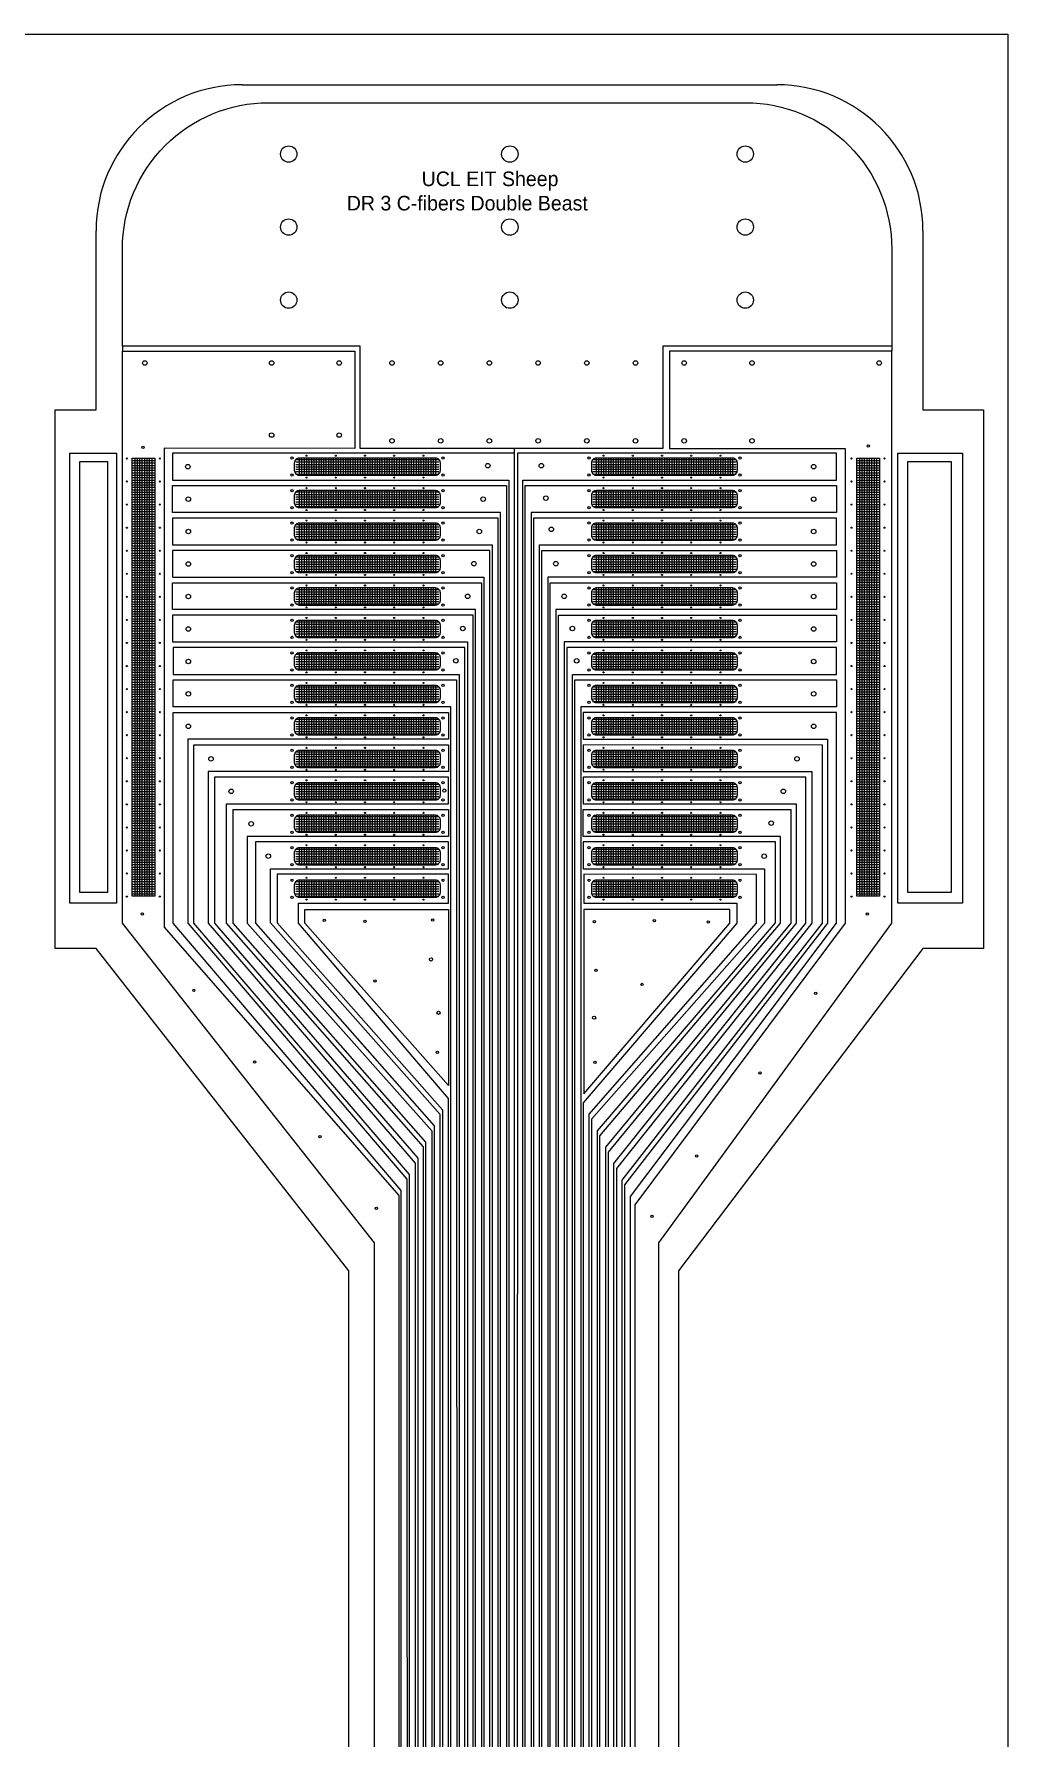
# Model space of a CAD drawing. Header units: millimetres. Extents: x 43.4 to 83.4, y 94.1 to 164.1.
# Drawn here: x 63.42 to 83.42, y 129.07 to 164.07 of the extents above; entities that cross this region are included whole.
import ezdxf

# ---------------------------------------------------------------- set-up
doc = ezdxf.new("R2010")
doc.units = ezdxf.units.MM
for name, color, linetype in [('Foil', 5, 'Continuous'), ('Opening', 1, 'Continuous'), ('Outline', 3, 'Continuous'), ('Pattern', 40, 'Continuous')]:
    doc.layers.add(name, color=color, linetype=linetype)

# ---------------------------------------------------------------- blocks, each defined once
blk = doc.blocks.new('*U47')
at = {"layer": 'Pattern'}
blk.add_line((0, 0.175), (0, -0.175), dxfattribs=at)
blk = doc.blocks.new('*U48')
at = {"layer": 'Pattern', "color": 0, "linetype": 'ByBlock', "lineweight": -2, "transparency": 16777216}
for p in [(0, 0), (0.05, 0), (0.1, 0), (0.15, 0), (0.2, 0), (0.25, 0), (0.3, 0), (0.35, 0), (0.4, 0), (0.45, 0), (0.5, 0), (0.55, 0), (0.6, 0), (0.65, 0), (0.7, 0), (0.75, 0), (0.8, 0), (0.85, 0), (0.9, 0), (0.95, 0), (1, 0), (1.05, 0), (1.1, 0), (1.15, 0), (1.2, 0), (1.25, 0), (1.3, 0), (1.35, 0), (1.4, 0), (1.45, 0), (1.5, 0), (1.55, 0), (1.6, 0), (1.65, 0), (1.7, 0), (1.75, 0), (1.8, 0), (1.85, 0), (1.9, 0), (1.95, 0), (2, 0), (2.05, 0), (2.1, 0), (2.15, 0), (2.2, 0), (2.25, 0), (2.3, 0), (2.35, 0), (2.4, 0), (2.45, 0), (2.5, 0), (2.55, 0), (2.6, 0), (2.65, 0), (2.7, 0), (2.75, 0), (2.8, 0)]:
    blk.add_blockref('*U47', p, dxfattribs=at)
blk = doc.blocks.new('*U49')
at = {"layer": 'Pattern'}
blk.add_line((-1.471, 0), (1.471, 0), dxfattribs=at)
blk = doc.blocks.new('*U50')
at = {"layer": 'Pattern', "color": 0, "linetype": 'ByBlock', "lineweight": -2, "transparency": 16777216}
for p in [(0, 0), (0, -0.05), (0, -0.1), (0, -0.15), (0, -0.2), (0, -0.25), (0, -0.3)]:
    blk.add_blockref('*U49', p, dxfattribs=at)
blk = doc.blocks.new('*U44')
at = {"layer": 'Pattern'}
for name, p in [('*U50', (0, 0.146)), ('*U48', (-1.4, 0))]:
    blk.add_blockref(name, p, dxfattribs=at)
blk = doc.blocks.new('*U46')
at = {"layer": 'Pattern', "color": 0, "linetype": 'ByBlock', "lineweight": -2, "transparency": 16777216}
for p in [(0, 0), (6.1, 0), (0, -0.667), (6.1, -0.667), (0, -1.334), (6.1, -1.334), (0, -2.001), (6.1, -2.001), (0, -2.668), (6.1, -2.668), (0, -3.335), (6.1, -3.335), (0, -4.002), (6.1, -4.002), (0, -4.669), (6.1, -4.669), (0, -5.336), (6.1, -5.336), (0, -6.003), (6.1, -6.003), (0, -6.67), (6.1, -6.67), (0, -7.337), (6.1, -7.337), (0, -8.004), (6.1, -8.004), (0, -8.671), (6.1, -8.671)]:
    blk.add_blockref('*U44', p, dxfattribs=at)

msp = doc.modelspace()

# ---------------------------------------------------------------- linework, layer by layer
at = {"layer": 'Foil'}
for p, q in [((65.237, 157.662), (65.237, 157.562)), ((81.037, 157.662), (81.037, 157.562)), ((64.155, 155.462), (65.117, 155.462)), ((64.155, 146.218), (64.155, 155.462)), ((65.117, 155.462), (65.117, 146.218)), ((73.288, 155.462), (73.29, 155.562)), ((64.365, 155.29), (64.928, 155.29)), ((64.365, 146.436), (64.365, 155.29)), ((64.928, 155.29), (64.928, 146.436)), ((64.928, 146.436), (64.365, 146.436)), ((65.117, 146.218), (64.155, 146.218)), ((68.983, 145.812), (68.983, 146.092)), ((68.983, 146.092), (71.932, 146.092)), ((71.932, 146.092), (71.932, 142.476)), ((74.711, 146.092), (74.711, 142.301)), ((77.709, 146.092), (74.711, 146.092)), ((77.709, 145.812), (77.709, 146.092)), ((71.932, 142.476), (68.983, 145.812)), ((74.711, 142.301), (77.709, 145.812))]:
    msp.add_line(p, q, dxfattribs=at)
at = {"layer": 'Foil', "linetype": 'Continuous', "lineweight": 0}
msp.add_lwpolyline([(43.423, 94.072), (43.423, 164.072), (83.423, 164.072), (83.423, 94.072)], close=True, dxfattribs=at)
at = {"layer": 'Foil'}
msp.add_lwpolyline([(81.037, 159.662), (81.037, 157.662), (76.338, 157.662), (76.338, 155.562), (70.122, 155.562), (70.122, 157.662), (65.237, 157.662), (65.237, 159.662, -0.414214), (68.237, 162.662), (78.037, 162.662, -0.414214)], format="xyb", close=True, dxfattribs=at)
for points in [[(68.353, 107.749), (68.323, 107.75), (67.257, 107.75), (67.257, 111.677), (70.412, 120.919), (70.412, 139.24), (65.237, 145.812), (65.237, 157.562), (70.011, 157.562), (70.011, 155.562), (66.096, 155.569), (66.096, 145.726), (70.913, 140.218), (70.912, 120.919), (68.323, 111.677), (68.323, 107.75)], [(76.254, 120.919), (76.254, 139.24), (81.037, 145.812), (81.037, 157.562), (76.474, 157.562), (76.474, 155.562), (80.078, 155.562), (80.078, 145.812), (75.758, 140.02), (75.758, 120.919)], [(73.292, 120.919), (73.288, 155.462), (66.266, 155.462), (66.266, 154.912), (73.172, 154.912), (73.172, 120.919)], [(73.695, 107.75), (74.673, 107.75), (74.673, 111.677), (73.462, 118.919), (73.462, 120.919), (73.461, 154.912), (79.902, 154.912), (79.902, 155.462), (73.351, 155.462), (73.342, 120.919), (73.342, 118.919), (73.694, 111.677), (73.695, 95.75), (74.933, 95.75), (74.933, 111.677), (73.802, 118.919), (73.802, 120.919), (73.801, 153.581), (79.902, 153.581), (79.902, 154.131), (73.682, 154.131), (73.682, 120.919)], [(72.425, 105.712), (73.433, 105.712), (73.433, 111.677), (73.002, 118.919), (73.002, 120.919), (73.002, 154.246), (66.266, 154.246), (66.266, 154.796), (73.122, 154.796), (73.122, 120.919), (73.122, 118.919), (73.533, 111.677), (73.533, 101.75), (72.425, 101.75)], [(73.695, 105.712), (74.703, 105.712), (74.703, 111.677), (73.512, 118.919), (73.512, 120.919), (73.512, 154.796), (79.902, 154.796), (79.902, 154.246), (73.631, 154.246), (73.632, 120.919), (73.632, 118.919), (74.803, 111.677), (74.803, 101.75), (73.695, 101.75)], [(72.952, 120.919), (72.951, 154.131), (66.266, 154.131), (66.266, 153.581), (72.832, 153.581), (72.832, 120.919)], [(72.782, 120.919), (72.781, 153.465), (66.266, 153.465), (66.266, 152.915), (72.662, 152.915), (72.662, 120.919)], [(74.965, 99.712), (76.103, 99.712), (76.103, 111.677), (74.192, 118.919), (74.192, 152.135), (79.902, 152.135), (79.902, 151.585), (74.312, 151.585), (74.312, 118.919), (76.203, 111.677), (76.203, 95.75), (74.965, 95.75), (74.964, 111.677), (73.852, 118.919), (73.852, 153.465), (79.902, 153.465), (79.902, 152.915), (73.971, 152.915), (73.972, 120.919), (73.972, 118.919), (75.943, 111.677), (75.943, 107.75), (74.965, 107.75)], [(71.155, 105.712), (72.163, 105.712), (72.163, 111.677), (72.492, 118.919), (72.492, 120.919), (72.492, 152.25), (66.266, 152.25), (66.266, 152.8), (72.611, 152.8), (72.612, 120.919), (72.612, 118.919), (72.263, 111.677), (72.263, 101.75), (71.155, 101.75)], [(74.965, 105.712), (75.973, 105.712), (75.973, 111.677), (74.022, 118.919), (74.022, 152.8), (79.902, 152.8), (79.902, 152.25), (74.141, 152.25), (74.142, 120.919), (74.142, 118.919), (76.073, 111.677), (76.073, 101.75), (74.965, 101.75)], [(72.442, 120.919), (72.441, 152.135), (66.266, 152.135), (66.266, 151.585), (72.322, 151.585), (72.322, 120.919)], [(72.272, 120.919), (72.271, 151.469), (66.277, 151.469), (66.277, 150.919), (72.152, 150.919), (72.152, 118.919)], [(74.482, 120.919), (74.481, 150.919), (79.902, 150.919), (79.902, 151.469), (74.362, 151.469), (74.362, 118.919)], [(69.885, 105.712), (70.893, 105.712), (70.893, 111.677), (71.982, 118.919), (71.982, 150.254), (66.277, 150.254), (66.277, 150.804), (72.101, 150.804), (72.102, 120.919), (72.102, 118.919), (70.993, 111.677), (70.993, 101.75), (69.885, 101.75)], [(76.235, 105.712), (77.243, 105.712), (77.243, 111.677), (74.532, 118.919), (74.532, 150.804), (79.902, 150.804), (79.902, 150.254), (74.652, 150.254), (74.652, 118.919), (77.343, 111.677), (77.343, 101.75), (76.235, 101.75)], [(67.257, 101.75), (67.257, 105.712), (68.353, 105.712), (68.353, 111.677), (70.962, 120.919), (70.962, 140.315), (66.277, 145.812), (66.277, 150.139), (71.932, 150.139), (71.932, 149.589), (66.583, 149.589), (66.583, 145.812), (71.081, 140.547), (71.082, 120.919), (71.082, 120.519), (68.453, 111.677), (68.453, 101.75), (67.257, 101.75)], [(78.775, 101.75), (79.883, 101.75), (79.883, 111.677), (75.672, 120.919), (75.669, 140.196), (79.902, 145.812), (79.902, 150.139), (74.702, 150.139), (74.702, 149.589), (79.72, 149.589), (79.72, 145.812), (75.549, 140.434), (75.552, 120.919), (75.552, 120.519), (79.783, 111.677), (79.783, 105.712), (78.775, 105.712)], [(75.502, 120.919), (75.501, 140.53), (79.613, 145.807), (79.613, 149.468), (74.702, 149.473), (74.702, 148.923), (79.397, 148.923), (79.397, 145.812), (75.382, 140.766), (75.382, 120.919)], [(71.422, 119.719), (71.422, 141.213), (67.376, 145.812), (67.376, 148.258), (71.932, 148.258), (71.932, 148.808), (67.128, 148.808), (67.128, 145.812), (71.302, 140.979), (71.302, 120.119)], [(75.332, 120.919), (75.331, 140.869), (79.273, 145.812), (79.273, 148.808), (74.702, 148.808), (74.702, 148.258), (79.075, 148.258), (79.075, 145.812), (75.212, 141.105), (75.212, 120.919)], [(68.615, 105.712), (69.623, 105.712), (69.623, 111.677), (71.472, 119.719), (71.472, 141.311), (67.509, 145.812), (67.509, 148.142), (71.932, 148.142), (71.932, 147.592), (67.798, 147.592), (67.798, 145.812), (71.592, 141.545), (71.592, 119.319), (69.723, 111.677), (69.723, 101.75), (68.615, 101.75)], [(77.505, 105.712), (78.513, 105.712), (78.513, 111.677), (75.042, 119.319), (75.042, 120.919), (75.043, 141.442), (78.752, 145.812), (78.752, 147.592), (74.702, 147.592), (74.702, 148.142), (78.967, 148.142), (78.967, 145.812), (75.161, 141.206), (75.162, 120.919), (75.162, 119.719), (78.613, 111.677), (78.613, 101.75), (77.505, 101.75)], [(71.762, 119.119), (71.762, 141.877), (68.281, 145.813), (68.281, 146.927), (71.932, 146.927), (71.932, 147.477), (67.973, 147.477), (67.973, 145.811), (71.642, 141.643), (71.642, 119.319)], [(74.992, 120.919), (74.991, 141.544), (78.652, 145.817), (78.652, 147.482), (74.702, 147.477), (74.702, 146.927), (78.421, 146.927), (78.421, 145.812), (74.871, 141.784), (74.872, 120.919)], [(71.932, 118.919), (71.932, 142.209), (68.853, 145.812), (68.853, 146.218), (71.932, 146.218), (71.932, 146.812), (68.415, 146.812), (68.416, 145.813), (71.812, 141.975), (71.812, 119.119)], [(74.822, 120.919), (74.821, 141.883), (78.263, 145.81), (78.263, 146.81), (74.711, 146.812), (74.711, 146.218), (77.858, 146.218), (77.858, 145.812), (74.702, 142.119), (74.702, 118.919)]]:
    msp.add_lwpolyline(points, dxfattribs=at)
for points in [[(81.165, 155.461), (82.491, 155.461), (82.491, 146.218), (81.165, 146.218)], [(81.366, 155.29), (82.261, 155.29), (82.261, 146.436), (81.366, 146.436)], [(68.483, 99.712), (68.483, 111.677), (71.132, 120.519), (71.132, 140.647), (66.706, 145.812), (66.706, 149.473), (71.932, 149.473), (71.932, 148.923), (66.995, 148.923), (66.995, 145.812), (71.252, 140.881), (71.252, 120.119), (68.583, 111.677), (68.583, 95.75), (67.257, 95.75), (67.257, 99.712)]]:
    msp.add_lwpolyline(points, close=True, dxfattribs=at)
for centre, radius in [((68.652, 161.607), 0.168), ((73.194, 161.607), 0.168), ((78.03, 161.607), 0.168), ((68.652, 160.107), 0.168), ((73.194, 160.107), 0.168), ((78.03, 160.107), 0.168), ((68.652, 158.607), 0.168), ((73.194, 158.607), 0.168), ((78.03, 158.607), 0.168), ((65.697, 157.316), 0.0463), ((68.301, 157.316), 0.0463), ((69.689, 157.316), 0.0463), ((70.774, 157.316), 0.0463), ((71.774, 157.316), 0.0463), ((72.774, 157.316), 0.0463), ((73.774, 157.316), 0.0463), ((74.774, 157.316), 0.0463), ((75.774, 157.316), 0.0463), ((76.774, 157.316), 0.0463), ((78.167, 157.316), 0.0463), ((80.779, 157.316), 0.0463), ((68.301, 155.835), 0.0463), ((69.689, 155.835), 0.0463), ((70.774, 155.716), 0.0463), ((71.774, 155.716), 0.0463), ((72.774, 155.716), 0.0463), ((73.774, 155.716), 0.0463), ((74.774, 155.716), 0.0463), ((75.774, 155.716), 0.0463), ((76.774, 155.716), 0.0463), ((78.167, 155.716), 0.0463), ((65.658, 155.586), 0.0239), ((69.019, 155.412), 0.0114), ((69.619, 155.412), 0.0114), ((70.219, 155.412), 0.0114), ((70.819, 155.412), 0.0114), ((71.419, 155.412), 0.0114), ((75.119, 155.412), 0.0114), ((75.719, 155.412), 0.0114), ((76.319, 155.412), 0.0114), ((76.919, 155.412), 0.0114), ((77.519, 155.412), 0.0114), ((80.556, 155.61), 0.0239), ((65.329, 155.354), 0.0114), ((66.005, 155.354), 0.0114), ((66.581, 155.187), 0.0463), ((68.722, 155.362), 0.0239), ((71.822, 155.362), 0.0239), ((72.741, 155.207), 0.0463), ((73.841, 155.207), 0.0463), ((74.822, 155.362), 0.0239), ((77.922, 155.362), 0.0239), ((79.434, 155.187), 0.0463), ((80.213, 155.354), 0.0114), ((80.889, 155.354), 0.0114), ((65.329, 154.881), 0.0114), ((66.005, 154.881), 0.0114), ((68.722, 155.012), 0.0239), ((68.722, 154.695), 0.0239), ((69.019, 154.962), 0.0114), ((69.019, 154.745), 0.0114), ((69.619, 154.962), 0.0114), ((69.619, 154.745), 0.0114), ((70.219, 154.962), 0.0114), ((70.219, 154.745), 0.0114), ((70.819, 154.962), 0.0114), ((70.819, 154.745), 0.0114), ((71.419, 154.962), 0.0114), ((71.419, 154.745), 0.0114), ((71.822, 155.012), 0.0239), ((71.822, 154.695), 0.0239), ((74.822, 155.012), 0.0239), ((74.822, 154.695), 0.0239), ((75.119, 154.962), 0.0114), ((75.119, 154.745), 0.0114), ((75.719, 154.962), 0.0114), ((75.719, 154.745), 0.0114), ((76.319, 154.962), 0.0114), ((76.319, 154.745), 0.0114), ((76.919, 154.962), 0.0114), ((76.919, 154.745), 0.0114), ((77.519, 154.962), 0.0114), ((77.519, 154.745), 0.0114), ((77.922, 155.012), 0.0239), ((77.922, 154.695), 0.0239), ((80.213, 154.881), 0.0114), ((80.889, 154.881), 0.0114), ((65.329, 154.407), 0.0114), ((66.005, 154.407), 0.0114), ((66.592, 154.52), 0.0463), ((68.722, 154.345), 0.0239), ((71.822, 154.345), 0.0239), ((72.647, 154.52), 0.0463), ((73.933, 154.54), 0.0463), ((74.822, 154.345), 0.0239), ((77.922, 154.345), 0.0239), ((79.434, 154.52), 0.0463), ((80.213, 154.407), 0.0114), ((80.889, 154.407), 0.0114), ((68.722, 154.028), 0.0239), ((69.019, 154.295), 0.0114), ((69.019, 154.079), 0.0114), ((69.619, 154.295), 0.0114), ((69.619, 154.079), 0.0114), ((70.219, 154.295), 0.0114), ((70.219, 154.079), 0.0114), ((70.819, 154.295), 0.0114), ((70.819, 154.079), 0.0114), ((71.419, 154.295), 0.0114), ((71.419, 154.079), 0.0114), ((71.822, 154.028), 0.0239), ((74.822, 154.028), 0.0239), ((75.119, 154.295), 0.0114), ((75.119, 154.079), 0.0114), ((75.719, 154.295), 0.0114), ((75.719, 154.079), 0.0114), ((76.319, 154.295), 0.0114), ((76.319, 154.079), 0.0114), ((76.919, 154.295), 0.0114), ((76.919, 154.079), 0.0114), ((77.519, 154.295), 0.0114), ((77.519, 154.079), 0.0114), ((77.922, 154.028), 0.0239), ((65.329, 153.933), 0.0114), ((66.005, 153.933), 0.0114), ((66.592, 153.853), 0.0463), ((68.722, 153.678), 0.0239), ((71.822, 153.678), 0.0239), ((72.567, 153.854), 0.0463), ((74.046, 153.9), 0.0463), ((74.822, 153.678), 0.0239), ((77.922, 153.678), 0.0239), ((79.434, 153.853), 0.0463), ((80.213, 153.933), 0.0114), ((80.889, 153.933), 0.0114), ((65.329, 153.459), 0.0114), ((66.005, 153.459), 0.0114), ((68.722, 153.361), 0.0239), ((69.019, 153.629), 0.0114), ((69.019, 153.412), 0.0114), ((69.619, 153.629), 0.0114), ((69.619, 153.412), 0.0114), ((70.219, 153.629), 0.0114), ((70.219, 153.412), 0.0114), ((70.819, 153.629), 0.0114), ((70.819, 153.412), 0.0114), ((71.419, 153.629), 0.0114), ((71.419, 153.412), 0.0114), ((71.822, 153.361), 0.0239), ((74.822, 153.361), 0.0239), ((75.119, 153.629), 0.0114), ((75.119, 153.412), 0.0114), ((75.719, 153.629), 0.0114), ((75.719, 153.412), 0.0114), ((76.319, 153.629), 0.0114), ((76.319, 153.412), 0.0114), ((76.919, 153.629), 0.0114), ((76.919, 153.412), 0.0114), ((77.519, 153.629), 0.0114), ((77.519, 153.412), 0.0114), ((77.922, 153.361), 0.0239), ((80.213, 153.459), 0.0114), ((80.889, 153.459), 0.0114), ((65.329, 152.986), 0.0114), ((66.005, 152.986), 0.0114), ((66.592, 153.186), 0.0463), ((68.722, 153.011), 0.0239), ((69.019, 152.962), 0.0114), ((69.619, 152.962), 0.0114), ((70.219, 152.962), 0.0114), ((70.819, 152.962), 0.0114), ((71.419, 152.962), 0.0114), ((71.822, 153.011), 0.0239), ((72.456, 153.195), 0.0463), ((74.139, 153.195), 0.0463), ((74.822, 153.011), 0.0239), ((75.119, 152.962), 0.0114), ((75.719, 152.962), 0.0114), ((76.319, 152.962), 0.0114), ((76.919, 152.962), 0.0114), ((77.519, 152.962), 0.0114), ((77.922, 153.011), 0.0239), ((79.434, 153.186), 0.0463), ((80.213, 152.986), 0.0114), ((80.889, 152.986), 0.0114), ((68.722, 152.694), 0.0239), ((69.019, 152.745), 0.0114), ((69.619, 152.745), 0.0114), ((70.219, 152.745), 0.0114), ((70.819, 152.745), 0.0114), ((71.419, 152.745), 0.0114), ((71.822, 152.694), 0.0239), ((74.822, 152.694), 0.0239), ((75.119, 152.745), 0.0114), ((75.719, 152.745), 0.0114), ((76.319, 152.745), 0.0114), ((76.919, 152.745), 0.0114), ((77.519, 152.745), 0.0114), ((77.922, 152.694), 0.0239), ((65.329, 152.512), 0.0114), ((66.005, 152.512), 0.0114), ((66.592, 152.519), 0.0463), ((68.722, 152.344), 0.0239), ((69.019, 152.295), 0.0114), ((69.619, 152.295), 0.0114), ((70.219, 152.295), 0.0114), ((70.819, 152.295), 0.0114), ((71.419, 152.295), 0.0114), ((71.822, 152.344), 0.0239), ((72.329, 152.523), 0.0463), ((74.309, 152.523), 0.0463), ((74.822, 152.344), 0.0239), ((75.119, 152.295), 0.0114), ((75.719, 152.295), 0.0114), ((76.319, 152.295), 0.0114), ((76.919, 152.295), 0.0114), ((77.519, 152.295), 0.0114), ((77.922, 152.344), 0.0239), ((79.434, 152.519), 0.0463), ((80.213, 152.512), 0.0114), ((80.889, 152.512), 0.0114), ((65.329, 152.038), 0.0114), ((66.005, 152.038), 0.0114), ((68.722, 152.027), 0.0239), ((69.019, 152.078), 0.0114), ((69.619, 152.078), 0.0114), ((70.219, 152.078), 0.0114), ((70.819, 152.078), 0.0114), ((71.419, 152.078), 0.0114), ((71.822, 152.027), 0.0239), ((72.227, 151.863), 0.0463), ((74.479, 151.863), 0.0463), ((74.822, 152.027), 0.0239), ((75.119, 152.078), 0.0114), ((75.719, 152.078), 0.0114), ((76.319, 152.078), 0.0114), ((76.919, 152.078), 0.0114), ((77.519, 152.078), 0.0114), ((77.922, 152.027), 0.0239), ((80.213, 152.038), 0.0114), ((80.889, 152.038), 0.0114), ((65.329, 151.565), 0.0114), ((66.005, 151.565), 0.0114), ((66.592, 151.852), 0.0463), ((68.722, 151.677), 0.0239), ((69.019, 151.628), 0.0114), ((69.619, 151.628), 0.0114), ((70.219, 151.628), 0.0114), ((70.819, 151.628), 0.0114), ((71.419, 151.628), 0.0114), ((71.822, 151.677), 0.0239), ((74.822, 151.677), 0.0239), ((75.119, 151.628), 0.0114), ((75.719, 151.628), 0.0114), ((76.319, 151.628), 0.0114), ((76.919, 151.628), 0.0114), ((77.519, 151.628), 0.0114), ((77.922, 151.677), 0.0239), ((79.434, 151.852), 0.0463), ((80.213, 151.565), 0.0114), ((80.889, 151.565), 0.0114), ((66.592, 151.185), 0.0463), ((68.722, 151.36), 0.0239), ((69.019, 151.411), 0.0114), ((69.619, 151.411), 0.0114), ((70.219, 151.411), 0.0114), ((70.819, 151.411), 0.0114), ((71.419, 151.411), 0.0114), ((71.822, 151.36), 0.0239), ((72.086, 151.199), 0.0463), ((74.567, 151.199), 0.0463), ((74.822, 151.36), 0.0239), ((75.119, 151.411), 0.0114), ((75.719, 151.411), 0.0114), ((76.319, 151.411), 0.0114), ((76.919, 151.411), 0.0114), ((77.519, 151.411), 0.0114), ((77.922, 151.36), 0.0239), ((79.434, 151.185), 0.0463), ((65.329, 151.091), 0.0114), ((66.005, 151.091), 0.0114), ((68.722, 151.01), 0.0239), ((69.019, 150.961), 0.0114), ((69.619, 150.961), 0.0114), ((70.219, 150.961), 0.0114), ((70.819, 150.961), 0.0114), ((71.419, 150.961), 0.0114), ((71.822, 151.01), 0.0239), ((74.822, 151.01), 0.0239), ((75.119, 150.961), 0.0114), ((75.719, 150.961), 0.0114), ((76.319, 150.961), 0.0114), ((76.919, 150.961), 0.0114), ((77.519, 150.961), 0.0114), ((77.922, 151.01), 0.0239), ((80.213, 151.091), 0.0114), ((80.889, 151.091), 0.0114), ((65.329, 150.617), 0.0114), ((66.005, 150.617), 0.0114), ((66.592, 150.518), 0.0463), ((68.722, 150.693), 0.0239), ((69.019, 150.744), 0.0114), ((69.619, 150.744), 0.0114), ((70.219, 150.744), 0.0114), ((70.819, 150.744), 0.0114), ((71.419, 150.744), 0.0114), ((71.822, 150.693), 0.0239), ((74.822, 150.693), 0.0239), ((75.119, 150.744), 0.0114), ((75.719, 150.744), 0.0114), ((76.319, 150.744), 0.0114), ((76.919, 150.744), 0.0114), ((77.519, 150.744), 0.0114), ((77.922, 150.693), 0.0239), ((79.434, 150.52), 0.0463), ((80.213, 150.617), 0.0114), ((80.889, 150.617), 0.0114), ((65.329, 150.144), 0.0114), ((66.005, 150.144), 0.0114), ((68.722, 150.343), 0.0239), ((69.019, 150.294), 0.0114), ((69.619, 150.294), 0.0114), ((70.219, 150.294), 0.0114), ((70.819, 150.294), 0.0114), ((71.419, 150.294), 0.0114), ((71.822, 150.343), 0.0239), ((74.822, 150.343), 0.0239), ((75.119, 150.294), 0.0114), ((75.719, 150.294), 0.0114), ((76.319, 150.294), 0.0114), ((76.919, 150.294), 0.0114), ((77.519, 150.294), 0.0114), ((77.922, 150.343), 0.0239), ((80.213, 150.144), 0.0114), ((80.889, 150.144), 0.0114), ((66.592, 149.851), 0.0463), ((68.722, 150.026), 0.0239), ((69.019, 150.077), 0.0114), ((69.619, 150.077), 0.0114), ((70.219, 150.077), 0.0114), ((70.819, 150.077), 0.0114), ((71.419, 150.077), 0.0114), ((71.822, 150.026), 0.0239), ((74.822, 150.026), 0.0239), ((75.119, 150.077), 0.0114), ((75.719, 150.077), 0.0114), ((76.319, 150.077), 0.0114), ((76.919, 150.077), 0.0114), ((77.519, 150.077), 0.0114), ((77.922, 150.026), 0.0239), ((79.434, 149.851), 0.0463), ((65.329, 149.67), 0.0114), ((66.005, 149.67), 0.0114), ((68.722, 149.676), 0.0239), ((69.019, 149.627), 0.0114), ((69.619, 149.627), 0.0114), ((70.219, 149.627), 0.0114), ((70.819, 149.627), 0.0114), ((71.419, 149.627), 0.0114), ((71.822, 149.676), 0.0239), ((74.822, 149.676), 0.0239), ((75.119, 149.627), 0.0114), ((75.719, 149.627), 0.0114), ((76.319, 149.627), 0.0114), ((76.919, 149.627), 0.0114), ((77.519, 149.627), 0.0114), ((77.922, 149.676), 0.0239), ((80.213, 149.67), 0.0114), ((80.889, 149.67), 0.0114), ((65.329, 149.196), 0.0114), ((66.005, 149.196), 0.0114), ((67.057, 149.184), 0.0463), ((68.722, 149.359), 0.0239), ((69.019, 149.41), 0.0114), ((69.619, 149.41), 0.0114), ((70.219, 149.41), 0.0114), ((70.819, 149.41), 0.0114), ((71.419, 149.41), 0.0114), ((71.822, 149.359), 0.0239), ((74.822, 149.359), 0.0239), ((75.119, 149.41), 0.0114), ((75.719, 149.41), 0.0114), ((76.319, 149.41), 0.0114), ((76.919, 149.41), 0.0114), ((77.519, 149.41), 0.0114), ((77.922, 149.359), 0.0239), ((79.092, 149.184), 0.0463), ((80.213, 149.196), 0.0114), ((80.889, 149.196), 0.0114), ((68.722, 149.009), 0.0239), ((69.019, 148.96), 0.0114), ((69.019, 148.743), 0.0114), ((69.619, 148.96), 0.0114), ((69.619, 148.743), 0.0114), ((70.219, 148.96), 0.0114), ((70.219, 148.743), 0.0114), ((70.819, 148.96), 0.0114), ((70.819, 148.743), 0.0114), ((71.419, 148.96), 0.0114), ((71.419, 148.743), 0.0114), ((71.822, 149.009), 0.0239), ((74.822, 149.009), 0.0239), ((75.119, 148.96), 0.0114), ((75.119, 148.743), 0.0114), ((75.719, 148.96), 0.0114), ((75.719, 148.743), 0.0114), ((76.319, 148.96), 0.0114), ((76.319, 148.743), 0.0114), ((76.919, 148.96), 0.0114), ((76.919, 148.743), 0.0114), ((77.519, 148.96), 0.0114), ((77.519, 148.743), 0.0114), ((77.922, 149.009), 0.0239), ((65.329, 148.723), 0.0114), ((66.005, 148.723), 0.0114), ((67.472, 148.517), 0.0463), ((68.722, 148.692), 0.0239), ((71.822, 148.692), 0.0239), ((71.848, 148.533), 0.0331), ((74.822, 148.692), 0.0239), ((77.922, 148.692), 0.0239), ((78.81, 148.517), 0.0463), ((80.213, 148.723), 0.0114), ((80.889, 148.723), 0.0114), ((65.329, 148.249), 0.0114), ((66.005, 148.249), 0.0114), ((68.722, 148.342), 0.0239), ((69.019, 148.293), 0.0114), ((69.019, 148.076), 0.0114), ((69.619, 148.293), 0.0114), ((69.619, 148.076), 0.0114), ((70.219, 148.293), 0.0114), ((70.219, 148.076), 0.0114), ((70.819, 148.293), 0.0114), ((70.819, 148.076), 0.0114), ((71.419, 148.293), 0.0114), ((71.419, 148.076), 0.0114), ((71.822, 148.342), 0.0239), ((74.822, 148.342), 0.0239), ((75.119, 148.293), 0.0114), ((75.119, 148.076), 0.0114), ((75.719, 148.293), 0.0114), ((75.719, 148.076), 0.0114), ((76.319, 148.293), 0.0114), ((76.319, 148.076), 0.0114), ((76.919, 148.293), 0.0114), ((76.919, 148.076), 0.0114), ((77.519, 148.293), 0.0114), ((77.519, 148.076), 0.0114), ((77.922, 148.342), 0.0239), ((80.213, 148.249), 0.0114), ((80.889, 148.249), 0.0114), ((65.329, 147.775), 0.0114), ((66.005, 147.775), 0.0114), ((67.882, 147.85), 0.0463), ((68.722, 148.025), 0.0239), ((71.822, 148.025), 0.0239), ((74.822, 148.025), 0.0239), ((77.922, 148.025), 0.0239), ((78.562, 147.864), 0.0463), ((80.213, 147.775), 0.0114), ((80.889, 147.775), 0.0114), ((68.722, 147.675), 0.0239), ((68.722, 147.359), 0.0239), ((69.019, 147.626), 0.0114), ((69.019, 147.409), 0.0114), ((69.619, 147.626), 0.0114), ((69.619, 147.409), 0.0114), ((70.219, 147.626), 0.0114), ((70.219, 147.409), 0.0114), ((70.819, 147.626), 0.0114), ((70.819, 147.409), 0.0114), ((71.419, 147.626), 0.0114), ((71.419, 147.409), 0.0114), ((71.822, 147.675), 0.0239), ((71.822, 147.359), 0.0239), ((74.822, 147.675), 0.0239), ((74.822, 147.359), 0.0239), ((75.119, 147.626), 0.0114), ((75.119, 147.409), 0.0114), ((75.719, 147.626), 0.0114), ((75.719, 147.409), 0.0114), ((76.319, 147.626), 0.0114), ((76.319, 147.409), 0.0114), ((76.919, 147.626), 0.0114), ((76.919, 147.409), 0.0114), ((77.519, 147.626), 0.0114), ((77.519, 147.409), 0.0114), ((77.922, 147.675), 0.0239), ((77.922, 147.359), 0.0239), ((65.329, 147.302), 0.0114), ((66.005, 147.302), 0.0114), ((68.234, 147.184), 0.0463), ((68.722, 147.009), 0.0239), ((71.822, 147.009), 0.0239), ((74.822, 147.009), 0.0239), ((77.922, 147.009), 0.0239), ((78.418, 147.184), 0.0463), ((80.213, 147.302), 0.0114), ((80.889, 147.302), 0.0114), ((65.329, 146.828), 0.0114), ((66.005, 146.828), 0.0114), ((68.722, 146.692), 0.0239), ((69.019, 146.959), 0.0114), ((69.019, 146.742), 0.0114), ((69.619, 146.959), 0.0114), ((69.619, 146.742), 0.0114), ((70.219, 146.959), 0.0114), ((70.219, 146.742), 0.0114), ((70.819, 146.959), 0.0114), ((70.819, 146.742), 0.0114), ((71.419, 146.959), 0.0114), ((71.419, 146.742), 0.0114), ((71.822, 146.692), 0.0239), ((74.822, 146.692), 0.0239), ((75.119, 146.959), 0.0114), ((75.119, 146.742), 0.0114), ((75.719, 146.959), 0.0114), ((75.719, 146.742), 0.0114), ((76.319, 146.959), 0.0114), ((76.319, 146.742), 0.0114), ((76.919, 146.959), 0.0114), ((76.919, 146.742), 0.0114), ((77.519, 146.959), 0.0114), ((77.519, 146.742), 0.0114), ((77.922, 146.692), 0.0239), ((80.213, 146.828), 0.0114), ((80.889, 146.828), 0.0114), ((65.329, 146.354), 0.0114), ((66.005, 146.354), 0.0114), ((68.722, 146.342), 0.0239), ((69.019, 146.292), 0.0114), ((69.619, 146.292), 0.0114), ((70.219, 146.292), 0.0114), ((70.819, 146.292), 0.0114), ((71.419, 146.292), 0.0114), ((71.822, 146.342), 0.0239), ((74.822, 146.342), 0.0239), ((75.119, 146.292), 0.0114), ((75.719, 146.292), 0.0114), ((76.319, 146.292), 0.0114), ((76.919, 146.292), 0.0114), ((77.519, 146.292), 0.0114), ((77.922, 146.342), 0.0239), ((80.213, 146.354), 0.0114), ((80.889, 146.354), 0.0114), ((65.647, 145.995), 0.0239), ((80.533, 145.995), 0.0239), ((69.384, 145.864), 0.0239), ((70.218, 145.848), 0.0239), ((71.61, 145.872), 0.0239), ((74.93, 145.841), 0.0239), ((76.161, 145.857), 0.0239), ((77.269, 145.832), 0.0239), ((71.575, 145.063), 0.0331), ((70.422, 144.622), 0.0239), ((74.966, 144.839), 0.0239), ((75.91, 144.549), 0.0239), ((66.704, 144.432), 0.0239), ((79.475, 144.365), 0.0239), ((71.729, 143.969), 0.0331), ((74.925, 143.867), 0.0331), ((71.706, 143.153), 0.0239), ((67.952, 142.955), 0.0239), ((74.941, 142.952), 0.0239), ((78.329, 142.734), 0.0239), ((69.298, 141.424), 0.0239), ((77.034, 141.029), 0.0239), ((70.453, 139.952), 0.0239), ((76.112, 139.784), 0.0239)]:
    msp.add_circle(centre, radius, dxfattribs=at)
at = {"layer": 'Opening', "linetype": 'Continuous', "lineweight": 0}
for p, q in [((65.439, 146.362), (65.439, 155.362)), ((65.439, 155.362), (65.905, 155.362)), ((65.905, 155.362), (65.905, 146.362)), ((80.323, 146.362), (80.323, 155.362)), ((80.323, 155.362), (80.789, 155.362)), ((80.789, 155.362), (80.789, 146.362)), ((65.905, 146.362), (65.439, 146.362)), ((80.789, 146.362), (80.323, 146.362))]:
    msp.add_line(p, q, dxfattribs=at)
msp.add_lwpolyline([(43.423, 164.072), (83.423, 164.072), (83.423, 94.072), (43.423, 94.072)], close=True, dxfattribs=at)
at = {"layer": 'Opening'}
for points in [[(71.668, 155.362), (68.868, 155.362, 0.414214), (68.768, 155.262), (68.768, 155.112, 0.414214), (68.868, 155.012), (71.668, 155.012, 0.414214), (71.768, 155.112), (71.768, 155.262, 0.414214)], [(77.768, 155.362), (74.968, 155.362, 0.414214), (74.868, 155.262), (74.868, 155.112, 0.414214), (74.968, 155.012), (77.768, 155.012, 0.414214), (77.868, 155.112), (77.868, 155.262, 0.414214)], [(71.668, 154.695), (68.868, 154.695, 0.414214), (68.768, 154.595), (68.768, 154.445, 0.414214), (68.868, 154.345), (71.668, 154.345, 0.414214), (71.768, 154.445), (71.768, 154.595, 0.414214)], [(77.768, 154.695), (74.968, 154.695, 0.414214), (74.868, 154.595), (74.868, 154.445, 0.414214), (74.968, 154.345), (77.768, 154.345, 0.414214), (77.868, 154.445), (77.868, 154.595, 0.414214)], [(71.668, 154.028), (68.868, 154.028, 0.414214), (68.768, 153.928), (68.768, 153.778, 0.414214), (68.868, 153.678), (71.668, 153.678, 0.414214), (71.768, 153.778), (71.768, 153.928, 0.414214)], [(77.768, 154.028), (74.968, 154.028, 0.414214), (74.868, 153.928), (74.868, 153.778, 0.414214), (74.968, 153.678), (77.768, 153.678, 0.414214), (77.868, 153.778), (77.868, 153.928, 0.414214)], [(71.668, 153.361), (68.868, 153.361, 0.414214), (68.768, 153.261), (68.768, 153.111, 0.414214), (68.868, 153.011), (71.668, 153.011, 0.414214), (71.768, 153.111), (71.768, 153.261, 0.414214)], [(77.768, 153.361), (74.968, 153.361, 0.414214), (74.868, 153.261), (74.868, 153.111, 0.414214), (74.968, 153.011), (77.768, 153.011, 0.414214), (77.868, 153.111), (77.868, 153.261, 0.414214)], [(71.668, 152.694), (68.868, 152.694, 0.414214), (68.768, 152.594), (68.768, 152.444, 0.414214), (68.868, 152.344), (71.668, 152.344, 0.414214), (71.768, 152.444), (71.768, 152.594, 0.414214)], [(77.768, 152.694), (74.968, 152.694, 0.414214), (74.868, 152.594), (74.868, 152.444, 0.414214), (74.968, 152.344), (77.768, 152.344, 0.414214), (77.868, 152.444), (77.868, 152.594, 0.414214)], [(71.668, 152.027), (68.868, 152.027, 0.414214), (68.768, 151.927), (68.768, 151.777, 0.414214), (68.868, 151.677), (71.668, 151.677, 0.414214), (71.768, 151.777), (71.768, 151.927, 0.414214)], [(77.768, 152.027), (74.968, 152.027, 0.414214), (74.868, 151.927), (74.868, 151.777, 0.414214), (74.968, 151.677), (77.768, 151.677, 0.414214), (77.868, 151.777), (77.868, 151.927, 0.414214)], [(71.668, 151.36), (68.868, 151.36, 0.414214), (68.768, 151.26), (68.768, 151.11, 0.414214), (68.868, 151.01), (71.668, 151.01, 0.414214), (71.768, 151.11), (71.768, 151.26, 0.414214)], [(77.768, 151.36), (74.968, 151.36, 0.414214), (74.868, 151.26), (74.868, 151.11, 0.414214), (74.968, 151.01), (77.768, 151.01, 0.414214), (77.868, 151.11), (77.868, 151.26, 0.414214)], [(71.668, 150.693), (68.868, 150.693, 0.414214), (68.768, 150.593), (68.768, 150.443, 0.414214), (68.868, 150.343), (71.668, 150.343, 0.414214), (71.768, 150.443), (71.768, 150.593, 0.414214)], [(77.768, 150.693), (74.968, 150.693, 0.414214), (74.868, 150.593), (74.868, 150.443, 0.414214), (74.968, 150.343), (77.768, 150.343, 0.414214), (77.868, 150.443), (77.868, 150.593, 0.414214)], [(71.668, 150.026), (68.868, 150.026, 0.414214), (68.768, 149.926), (68.768, 149.776, 0.414214), (68.868, 149.676), (71.668, 149.676, 0.414214), (71.768, 149.776), (71.768, 149.926, 0.414214)], [(77.768, 150.026), (74.968, 150.026, 0.414214), (74.868, 149.926), (74.868, 149.776, 0.414214), (74.968, 149.676), (77.768, 149.676, 0.414214), (77.868, 149.776), (77.868, 149.926, 0.414214)], [(71.668, 149.359), (68.868, 149.359, 0.414214), (68.768, 149.259), (68.768, 149.109, 0.414214), (68.868, 149.009), (71.668, 149.009, 0.414214), (71.768, 149.109), (71.768, 149.259, 0.414214)], [(77.768, 149.359), (74.968, 149.359, 0.414214), (74.868, 149.259), (74.868, 149.109, 0.414214), (74.968, 149.009), (77.768, 149.009, 0.414214), (77.868, 149.109), (77.868, 149.259, 0.414214)], [(71.668, 148.692), (68.868, 148.692, 0.414214), (68.768, 148.592), (68.768, 148.442, 0.414214), (68.868, 148.342), (71.668, 148.342, 0.414214), (71.768, 148.442), (71.768, 148.592, 0.414214)], [(77.768, 148.692), (74.968, 148.692, 0.414214), (74.868, 148.592), (74.868, 148.442, 0.414214), (74.968, 148.342), (77.768, 148.342, 0.414214), (77.868, 148.442), (77.868, 148.592, 0.414214)], [(71.668, 148.025), (68.868, 148.025, 0.414214), (68.768, 147.925), (68.768, 147.775, 0.414214), (68.868, 147.675), (71.668, 147.675, 0.414214), (71.768, 147.775), (71.768, 147.925, 0.414214)], [(77.768, 148.025), (74.968, 148.025, 0.414214), (74.868, 147.925), (74.868, 147.775, 0.414214), (74.968, 147.675), (77.768, 147.675, 0.414214), (77.868, 147.775), (77.868, 147.925, 0.414214)], [(71.668, 147.359), (68.868, 147.359, 0.414214), (68.768, 147.259), (68.768, 147.109, 0.414214), (68.868, 147.009), (71.668, 147.009, 0.414214), (71.768, 147.109), (71.768, 147.259, 0.414214)], [(77.768, 147.359), (74.968, 147.359, 0.414214), (74.868, 147.259), (74.868, 147.109, 0.414214), (74.968, 147.009), (77.768, 147.009, 0.414214), (77.868, 147.109), (77.868, 147.259, 0.414214)], [(71.668, 146.692), (68.868, 146.692, 0.414214), (68.768, 146.592), (68.768, 146.442, 0.414214), (68.868, 146.342), (71.668, 146.342, 0.414214), (71.768, 146.442), (71.768, 146.592, 0.414214)], [(77.768, 146.692), (74.968, 146.692, 0.414214), (74.868, 146.592), (74.868, 146.442, 0.414214), (74.968, 146.342), (77.768, 146.342, 0.414214), (77.868, 146.442), (77.868, 146.592, 0.414214)]]:
    msp.add_lwpolyline(points, format="xyb", close=True, dxfattribs=at)
at = {"layer": 'Outline', "linetype": 'Continuous', "lineweight": 0}
for p, q in [((43.423, 164.072), (83.423, 164.072)), ((83.423, 164.072), (83.423, 94.072))]:
    msp.add_line(p, q, dxfattribs=at)
at = {"layer": 'Outline'}
for p, q in [((67.696, 163.031), (78.678, 163.031)), ((64.696, 156.353), (64.696, 160.031)), ((81.678, 160.031), (81.678, 156.353)), ((63.854, 145.287), (63.854, 156.353)), ((63.854, 156.353), (64.696, 156.353)), ((81.678, 156.353), (82.919, 156.353)), ((82.919, 156.353), (82.919, 145.287)), ((64.696, 145.287), (63.854, 145.287)), ((69.887, 138.668), (64.696, 145.287)), ((81.678, 145.287), (76.657, 138.668)), ((82.919, 145.287), (81.678, 145.287)), ((69.887, 122.405), (69.887, 138.668)), ((76.657, 138.668), (76.657, 122.405))]:
    msp.add_line(p, q, dxfattribs=at)
for centre, start, end in [((67.696, 160.031), 90, 180), ((78.678, 160.031), 360, 90)]:
    msp.add_arc(centre, 3, start, end, dxfattribs=at)
at = {"layer": 'Pattern'}
for p, q in [((65.439, 155.312), (65.905, 155.312)), ((65.439, 155.262), (65.905, 155.262)), ((65.439, 155.212), (65.905, 155.212)), ((65.439, 155.162), (65.905, 155.162)), ((65.439, 155.112), (65.905, 155.112)), ((65.439, 155.062), (65.905, 155.062)), ((65.489, 155.362), (65.489, 146.362)), ((65.539, 155.362), (65.539, 146.362)), ((65.589, 155.362), (65.589, 146.362)), ((65.639, 155.362), (65.639, 146.362)), ((65.689, 155.362), (65.689, 146.362)), ((65.739, 155.362), (65.739, 146.362)), ((65.789, 155.362), (65.789, 146.362)), ((65.839, 155.362), (65.839, 146.362)), ((80.323, 155.312), (80.789, 155.312)), ((80.323, 155.262), (80.789, 155.262)), ((80.323, 155.212), (80.789, 155.212)), ((80.323, 155.162), (80.789, 155.162)), ((80.323, 155.112), (80.789, 155.112)), ((80.323, 155.062), (80.789, 155.062)), ((80.373, 155.362), (80.373, 146.362)), ((80.423, 155.362), (80.423, 146.362)), ((80.473, 155.362), (80.473, 146.362)), ((80.523, 155.362), (80.523, 146.362)), ((80.573, 155.362), (80.573, 146.362)), ((80.623, 155.362), (80.623, 146.362)), ((80.673, 155.362), (80.673, 146.362)), ((80.723, 155.362), (80.723, 146.362)), ((65.439, 155.012), (65.905, 155.012)), ((65.439, 154.962), (65.905, 154.962)), ((65.439, 154.912), (65.905, 154.912)), ((65.439, 154.862), (65.905, 154.862)), ((65.439, 154.812), (65.905, 154.812)), ((65.439, 154.762), (65.905, 154.762)), ((65.439, 154.712), (65.905, 154.712)), ((80.323, 155.012), (80.789, 155.012)), ((80.323, 154.962), (80.789, 154.962)), ((80.323, 154.912), (80.789, 154.912)), ((80.323, 154.862), (80.789, 154.862)), ((80.323, 154.812), (80.789, 154.812)), ((80.323, 154.762), (80.789, 154.762)), ((80.323, 154.712), (80.789, 154.712)), ((65.439, 154.662), (65.905, 154.662)), ((65.439, 154.612), (65.905, 154.612)), ((65.439, 154.562), (65.905, 154.562)), ((65.439, 154.512), (65.905, 154.512)), ((65.439, 154.462), (65.905, 154.462)), ((65.439, 154.412), (65.905, 154.412)), ((65.439, 154.362), (65.905, 154.362)), ((80.323, 154.662), (80.789, 154.662)), ((80.323, 154.612), (80.789, 154.612)), ((80.323, 154.562), (80.789, 154.562)), ((80.323, 154.512), (80.789, 154.512)), ((80.323, 154.462), (80.789, 154.462)), ((80.323, 154.412), (80.789, 154.412)), ((80.323, 154.362), (80.789, 154.362)), ((65.439, 154.312), (65.905, 154.312)), ((65.439, 154.262), (65.905, 154.262)), ((65.439, 154.212), (65.905, 154.212)), ((65.439, 154.162), (65.905, 154.162)), ((65.439, 154.112), (65.905, 154.112)), ((65.439, 154.062), (65.905, 154.062)), ((65.439, 154.012), (65.905, 154.012)), ((80.323, 154.312), (80.789, 154.312)), ((80.323, 154.262), (80.789, 154.262)), ((80.323, 154.212), (80.789, 154.212)), ((80.323, 154.162), (80.789, 154.162)), ((80.323, 154.112), (80.789, 154.112)), ((80.323, 154.062), (80.789, 154.062)), ((80.323, 154.012), (80.789, 154.012)), ((65.439, 153.962), (65.905, 153.962)), ((65.439, 153.912), (65.905, 153.912)), ((65.439, 153.862), (65.905, 153.862)), ((65.439, 153.812), (65.905, 153.812)), ((65.439, 153.762), (65.905, 153.762)), ((65.439, 153.712), (65.905, 153.712)), ((65.439, 153.662), (65.905, 153.662)), ((80.323, 153.962), (80.789, 153.962)), ((80.323, 153.912), (80.789, 153.912)), ((80.323, 153.862), (80.789, 153.862)), ((80.323, 153.812), (80.789, 153.812)), ((80.323, 153.762), (80.789, 153.762)), ((80.323, 153.712), (80.789, 153.712)), ((80.323, 153.662), (80.789, 153.662)), ((65.439, 153.612), (65.905, 153.612)), ((65.439, 153.562), (65.905, 153.562)), ((65.439, 153.512), (65.905, 153.512)), ((65.439, 153.462), (65.905, 153.462)), ((65.439, 153.412), (65.905, 153.412)), ((65.439, 153.362), (65.905, 153.362)), ((65.439, 153.312), (65.905, 153.312)), ((80.323, 153.612), (80.789, 153.612)), ((80.323, 153.562), (80.789, 153.562)), ((80.323, 153.512), (80.789, 153.512)), ((80.323, 153.462), (80.789, 153.462)), ((80.323, 153.412), (80.789, 153.412)), ((80.323, 153.362), (80.789, 153.362)), ((80.323, 153.312), (80.789, 153.312)), ((65.439, 153.262), (65.905, 153.262)), ((65.439, 153.212), (65.905, 153.212)), ((65.439, 153.162), (65.905, 153.162)), ((65.439, 153.112), (65.905, 153.112)), ((65.439, 153.062), (65.905, 153.062)), ((65.439, 153.012), (65.905, 153.012)), ((65.439, 152.962), (65.905, 152.962)), ((80.323, 153.262), (80.789, 153.262)), ((80.323, 153.212), (80.789, 153.212)), ((80.323, 153.162), (80.789, 153.162)), ((80.323, 153.112), (80.789, 153.112)), ((80.323, 153.062), (80.789, 153.062)), ((80.323, 153.012), (80.789, 153.012)), ((80.323, 152.962), (80.789, 152.962)), ((65.439, 152.912), (65.905, 152.912)), ((65.439, 152.862), (65.905, 152.862)), ((65.439, 152.812), (65.905, 152.812)), ((65.439, 152.762), (65.905, 152.762)), ((65.439, 152.712), (65.905, 152.712)), ((65.439, 152.662), (65.905, 152.662)), ((65.439, 152.612), (65.905, 152.612)), ((80.323, 152.912), (80.789, 152.912)), ((80.323, 152.862), (80.789, 152.862)), ((80.323, 152.812), (80.789, 152.812)), ((80.323, 152.762), (80.789, 152.762)), ((80.323, 152.712), (80.789, 152.712)), ((80.323, 152.662), (80.789, 152.662)), ((80.323, 152.612), (80.789, 152.612)), ((65.439, 152.562), (65.905, 152.562)), ((65.439, 152.512), (65.905, 152.512)), ((65.439, 152.462), (65.905, 152.462)), ((65.439, 152.412), (65.905, 152.412)), ((65.439, 152.362), (65.905, 152.362)), ((65.439, 152.312), (65.905, 152.312)), ((65.439, 152.262), (65.905, 152.262)), ((80.323, 152.562), (80.789, 152.562)), ((80.323, 152.512), (80.789, 152.512)), ((80.323, 152.462), (80.789, 152.462)), ((80.323, 152.412), (80.789, 152.412)), ((80.323, 152.362), (80.789, 152.362)), ((80.323, 152.312), (80.789, 152.312)), ((80.323, 152.262), (80.789, 152.262)), ((65.439, 152.212), (65.905, 152.212)), ((65.439, 152.162), (65.905, 152.162)), ((65.439, 152.112), (65.905, 152.112)), ((65.439, 152.062), (65.905, 152.062)), ((65.439, 152.012), (65.905, 152.012)), ((65.439, 151.962), (65.905, 151.962)), ((65.439, 151.912), (65.905, 151.912)), ((80.323, 152.212), (80.789, 152.212)), ((80.323, 152.162), (80.789, 152.162)), ((80.323, 152.112), (80.789, 152.112)), ((80.323, 152.062), (80.789, 152.062)), ((80.323, 152.012), (80.789, 152.012)), ((80.323, 151.962), (80.789, 151.962)), ((80.323, 151.912), (80.789, 151.912)), ((65.439, 151.862), (65.905, 151.862)), ((65.439, 151.812), (65.905, 151.812)), ((65.439, 151.762), (65.905, 151.762)), ((65.439, 151.712), (65.905, 151.712)), ((65.439, 151.662), (65.905, 151.662)), ((65.439, 151.612), (65.905, 151.612)), ((65.439, 151.562), (65.905, 151.562)), ((80.323, 151.862), (80.789, 151.862)), ((80.323, 151.812), (80.789, 151.812)), ((80.323, 151.762), (80.789, 151.762)), ((80.323, 151.712), (80.789, 151.712)), ((80.323, 151.662), (80.789, 151.662)), ((80.323, 151.612), (80.789, 151.612)), ((80.323, 151.562), (80.789, 151.562)), ((65.439, 151.512), (65.905, 151.512)), ((65.439, 151.462), (65.905, 151.462)), ((65.439, 151.412), (65.905, 151.412)), ((65.439, 151.362), (65.905, 151.362)), ((65.439, 151.312), (65.905, 151.312)), ((65.439, 151.262), (65.905, 151.262)), ((65.439, 151.212), (65.905, 151.212)), ((80.323, 151.512), (80.789, 151.512)), ((80.323, 151.462), (80.789, 151.462)), ((80.323, 151.412), (80.789, 151.412)), ((80.323, 151.362), (80.789, 151.362)), ((80.323, 151.312), (80.789, 151.312)), ((80.323, 151.262), (80.789, 151.262)), ((80.323, 151.212), (80.789, 151.212)), ((65.439, 151.162), (65.905, 151.162)), ((65.439, 151.112), (65.905, 151.112)), ((65.439, 151.062), (65.905, 151.062)), ((65.439, 151.012), (65.905, 151.012)), ((65.439, 150.962), (65.905, 150.962)), ((65.439, 150.912), (65.905, 150.912)), ((65.439, 150.862), (65.905, 150.862)), ((80.323, 151.162), (80.789, 151.162)), ((80.323, 151.112), (80.789, 151.112)), ((80.323, 151.062), (80.789, 151.062)), ((80.323, 151.012), (80.789, 151.012)), ((80.323, 150.962), (80.789, 150.962)), ((80.323, 150.912), (80.789, 150.912)), ((80.323, 150.862), (80.789, 150.862)), ((65.439, 150.812), (65.905, 150.812)), ((65.439, 150.762), (65.905, 150.762)), ((65.439, 150.712), (65.905, 150.712)), ((65.439, 150.662), (65.905, 150.662)), ((65.439, 150.612), (65.905, 150.612)), ((65.439, 150.562), (65.905, 150.562)), ((65.439, 150.512), (65.905, 150.512)), ((80.323, 150.812), (80.789, 150.812)), ((80.323, 150.762), (80.789, 150.762)), ((80.323, 150.712), (80.789, 150.712)), ((80.323, 150.662), (80.789, 150.662)), ((80.323, 150.612), (80.789, 150.612)), ((80.323, 150.562), (80.789, 150.562)), ((80.323, 150.512), (80.789, 150.512)), ((65.439, 150.462), (65.905, 150.462)), ((65.439, 150.412), (65.905, 150.412)), ((65.439, 150.362), (65.905, 150.362)), ((65.439, 150.312), (65.905, 150.312)), ((65.439, 150.262), (65.905, 150.262)), ((65.439, 150.212), (65.905, 150.212)), ((65.439, 150.162), (65.905, 150.162)), ((80.323, 150.462), (80.789, 150.462)), ((80.323, 150.412), (80.789, 150.412)), ((80.323, 150.362), (80.789, 150.362)), ((80.323, 150.312), (80.789, 150.312)), ((80.323, 150.262), (80.789, 150.262)), ((80.323, 150.212), (80.789, 150.212)), ((80.323, 150.162), (80.789, 150.162)), ((65.439, 150.112), (65.905, 150.112)), ((65.439, 150.062), (65.905, 150.062)), ((65.439, 150.012), (65.905, 150.012)), ((65.439, 149.962), (65.905, 149.962)), ((65.439, 149.912), (65.905, 149.912)), ((65.439, 149.862), (65.905, 149.862)), ((65.439, 149.812), (65.905, 149.812)), ((80.323, 150.112), (80.789, 150.112)), ((80.323, 150.062), (80.789, 150.062)), ((80.323, 150.012), (80.789, 150.012)), ((80.323, 149.962), (80.789, 149.962)), ((80.323, 149.912), (80.789, 149.912)), ((80.323, 149.862), (80.789, 149.862)), ((80.323, 149.812), (80.789, 149.812)), ((65.439, 149.762), (65.905, 149.762)), ((65.439, 149.712), (65.905, 149.712)), ((65.439, 149.662), (65.905, 149.662)), ((65.439, 149.612), (65.905, 149.612)), ((65.439, 149.562), (65.905, 149.562)), ((65.439, 149.512), (65.905, 149.512)), ((65.439, 149.462), (65.905, 149.462)), ((80.323, 149.762), (80.789, 149.762)), ((80.323, 149.712), (80.789, 149.712)), ((80.323, 149.662), (80.789, 149.662)), ((80.323, 149.612), (80.789, 149.612)), ((80.323, 149.562), (80.789, 149.562)), ((80.323, 149.512), (80.789, 149.512)), ((80.323, 149.462), (80.789, 149.462)), ((65.439, 149.412), (65.905, 149.412)), ((65.439, 149.362), (65.905, 149.362)), ((65.439, 149.312), (65.905, 149.312)), ((65.439, 149.262), (65.905, 149.262)), ((65.439, 149.212), (65.905, 149.212)), ((65.439, 149.162), (65.905, 149.162)), ((65.439, 149.112), (65.905, 149.112)), ((80.323, 149.412), (80.789, 149.412)), ((80.323, 149.362), (80.789, 149.362)), ((80.323, 149.312), (80.789, 149.312)), ((80.323, 149.262), (80.789, 149.262)), ((80.323, 149.212), (80.789, 149.212)), ((80.323, 149.162), (80.789, 149.162)), ((80.323, 149.112), (80.789, 149.112)), ((65.439, 149.062), (65.905, 149.062)), ((65.439, 149.012), (65.905, 149.012)), ((65.439, 148.962), (65.905, 148.962)), ((65.439, 148.912), (65.905, 148.912)), ((65.439, 148.862), (65.905, 148.862)), ((65.439, 148.812), (65.905, 148.812)), ((65.439, 148.762), (65.905, 148.762)), ((80.323, 149.062), (80.789, 149.062)), ((80.323, 149.012), (80.789, 149.012)), ((80.323, 148.962), (80.789, 148.962)), ((80.323, 148.912), (80.789, 148.912)), ((80.323, 148.862), (80.789, 148.862)), ((80.323, 148.812), (80.789, 148.812)), ((80.323, 148.762), (80.789, 148.762)), ((65.439, 148.712), (65.905, 148.712)), ((65.439, 148.662), (65.905, 148.662)), ((65.439, 148.612), (65.905, 148.612)), ((65.439, 148.562), (65.905, 148.562)), ((65.439, 148.512), (65.905, 148.512)), ((65.439, 148.462), (65.905, 148.462)), ((65.439, 148.412), (65.905, 148.412)), ((80.323, 148.712), (80.789, 148.712)), ((80.323, 148.662), (80.789, 148.662)), ((80.323, 148.612), (80.789, 148.612)), ((80.323, 148.562), (80.789, 148.562)), ((80.323, 148.512), (80.789, 148.512)), ((80.323, 148.462), (80.789, 148.462)), ((80.323, 148.412), (80.789, 148.412)), ((65.439, 148.362), (65.905, 148.362)), ((65.439, 148.312), (65.905, 148.312)), ((65.439, 148.262), (65.905, 148.262)), ((65.439, 148.212), (65.905, 148.212)), ((65.439, 148.162), (65.905, 148.162)), ((65.439, 148.112), (65.905, 148.112)), ((65.439, 148.062), (65.905, 148.062)), ((80.323, 148.362), (80.789, 148.362)), ((80.323, 148.312), (80.789, 148.312)), ((80.323, 148.262), (80.789, 148.262)), ((80.323, 148.212), (80.789, 148.212)), ((80.323, 148.162), (80.789, 148.162)), ((80.323, 148.112), (80.789, 148.112)), ((80.323, 148.062), (80.789, 148.062)), ((65.439, 148.012), (65.905, 148.012)), ((65.439, 147.962), (65.905, 147.962)), ((65.439, 147.912), (65.905, 147.912)), ((65.439, 147.862), (65.905, 147.862)), ((65.439, 147.812), (65.905, 147.812)), ((65.439, 147.762), (65.905, 147.762)), ((65.439, 147.712), (65.905, 147.712)), ((80.323, 148.012), (80.789, 148.012)), ((80.323, 147.962), (80.789, 147.962)), ((80.323, 147.912), (80.789, 147.912)), ((80.323, 147.862), (80.789, 147.862)), ((80.323, 147.812), (80.789, 147.812)), ((80.323, 147.762), (80.789, 147.762)), ((80.323, 147.712), (80.789, 147.712)), ((65.439, 147.662), (65.905, 147.662)), ((65.439, 147.612), (65.905, 147.612)), ((65.439, 147.562), (65.905, 147.562)), ((65.439, 147.512), (65.905, 147.512)), ((65.439, 147.462), (65.905, 147.462)), ((65.439, 147.412), (65.905, 147.412)), ((65.439, 147.362), (65.905, 147.362)), ((80.323, 147.662), (80.789, 147.662)), ((80.323, 147.612), (80.789, 147.612)), ((80.323, 147.562), (80.789, 147.562)), ((80.323, 147.512), (80.789, 147.512)), ((80.323, 147.462), (80.789, 147.462)), ((80.323, 147.412), (80.789, 147.412)), ((80.323, 147.362), (80.789, 147.362)), ((65.439, 147.312), (65.905, 147.312)), ((65.439, 147.262), (65.905, 147.262)), ((65.439, 147.212), (65.905, 147.212)), ((65.439, 147.162), (65.905, 147.162)), ((65.439, 147.112), (65.905, 147.112)), ((65.439, 147.062), (65.905, 147.062)), ((65.439, 147.012), (65.905, 147.012)), ((80.323, 147.312), (80.789, 147.312)), ((80.323, 147.262), (80.789, 147.262)), ((80.323, 147.212), (80.789, 147.212)), ((80.323, 147.162), (80.789, 147.162)), ((80.323, 147.112), (80.789, 147.112)), ((80.323, 147.062), (80.789, 147.062)), ((80.323, 147.012), (80.789, 147.012)), ((65.439, 146.962), (65.905, 146.962)), ((65.439, 146.912), (65.905, 146.912)), ((65.439, 146.862), (65.905, 146.862)), ((65.439, 146.812), (65.905, 146.812)), ((65.439, 146.762), (65.905, 146.762)), ((65.439, 146.712), (65.905, 146.712)), ((65.439, 146.662), (65.905, 146.662)), ((80.323, 146.962), (80.789, 146.962)), ((80.323, 146.912), (80.789, 146.912)), ((80.323, 146.862), (80.789, 146.862)), ((80.323, 146.812), (80.789, 146.812)), ((80.323, 146.762), (80.789, 146.762)), ((80.323, 146.712), (80.789, 146.712)), ((80.323, 146.662), (80.789, 146.662)), ((65.439, 146.612), (65.905, 146.612)), ((65.439, 146.562), (65.905, 146.562)), ((65.439, 146.512), (65.905, 146.512)), ((65.439, 146.462), (65.905, 146.462)), ((65.439, 146.412), (65.905, 146.412)), ((80.323, 146.612), (80.789, 146.612)), ((80.323, 146.562), (80.789, 146.562)), ((80.323, 146.512), (80.789, 146.512)), ((80.323, 146.462), (80.789, 146.462)), ((80.323, 146.412), (80.789, 146.412))]:
    msp.add_line(p, q, dxfattribs=at)

# ---------------------------------------------------------------- block references
msp.add_blockref('*U46', (70.268, 155.188), dxfattribs=at)

# ---------------------------------------------------------------- texts
at = {"layer": 'Foil'}
for s, p in [('UCL EIT Sheep', (71.383, 160.949)), ('DR 3 C-fibers Double Beast', (69.845, 160.449))]:
    msp.add_text(s, height=0.3, dxfattribs=at).set_placement(p)

doc.saveas('drawing.dxf')
